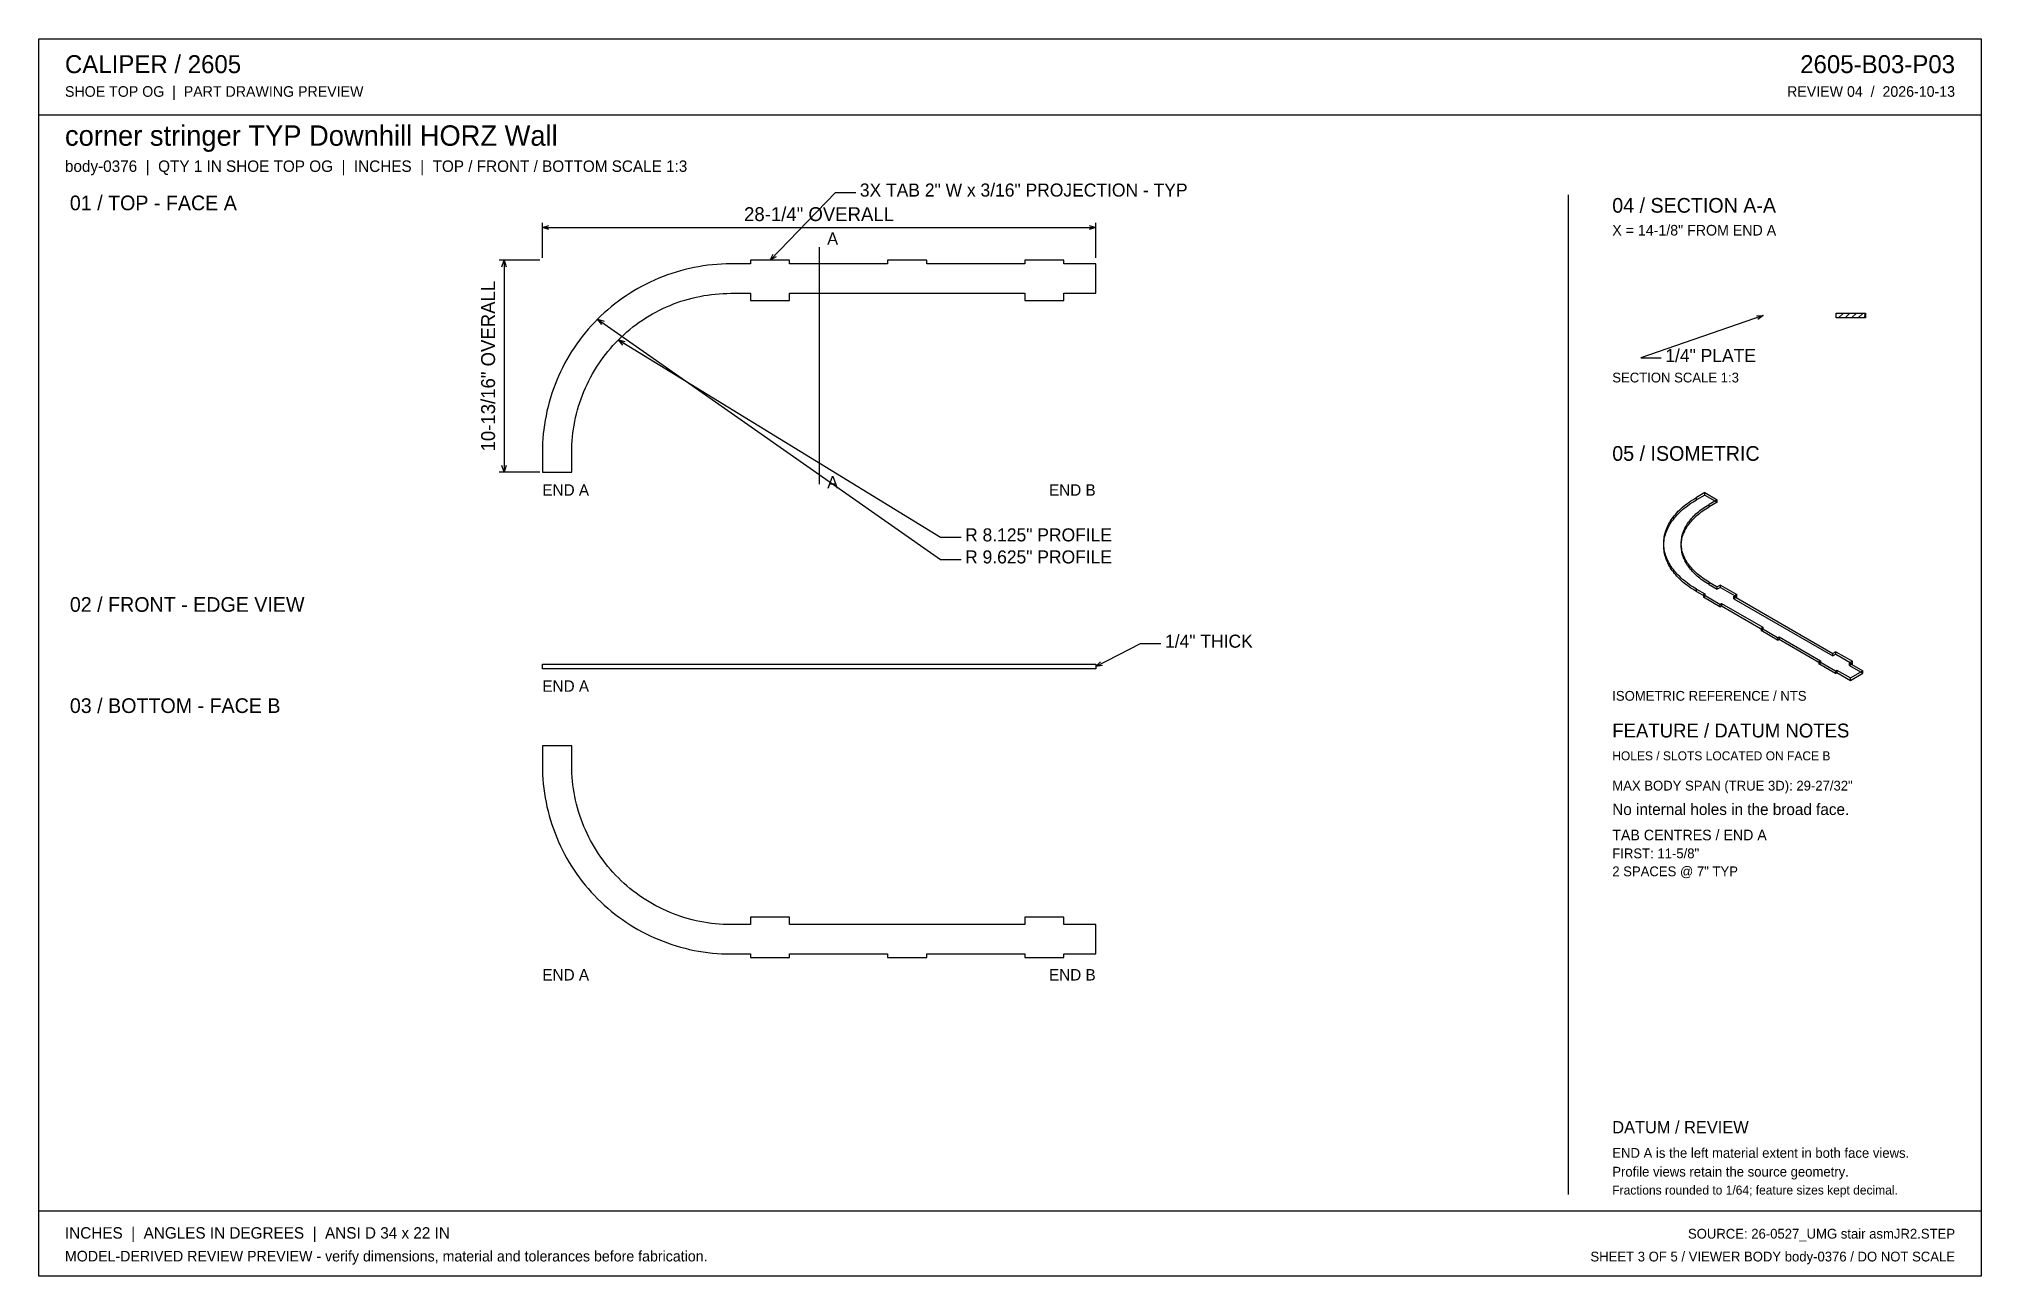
# Model space of a CAD drawing. Header units: inches. Extents: x 1.4 to 100.6, y 1.4 to 64.6.
import ezdxf
from ezdxf.enums import TextEntityAlignment as Align

# ---------------------------------------------------------------- set-up
doc = ezdxf.new("R2010")
doc.units = ezdxf.units.IN
doc.header["$MEASUREMENT"] = 0

msp = doc.modelspace()

# ---------------------------------------------------------------- linework, layer by layer
at = {"layer": 'ANNOTATION'}
for p, q in [((38.75, 53.281), (42.083, 56.74)), ((42.083, 56.74), (43.125, 56.74)), ((27.125, 53.406), (27.125, 55.198)), ((27.125, 54.948), (27.458, 55.052)), ((27.125, 54.948), (55.375, 54.948)), ((27.458, 54.844), (27.125, 54.948)), ((55.042, 55.052), (55.375, 54.948)), ((55.375, 54.948), (55.042, 54.844)), ((55.375, 53.406), (55.375, 55.198)), ((38.75, 53.281), (38.906, 53.594)), ((41.25, 53.948), (41.25, 41.844)), ((27, 53.281), (24.917, 53.281)), ((25.062, 52.948), (25.167, 53.281)), ((25.167, 53.281), (25.167, 42.469)), ((25.167, 53.281), (25.271, 52.948)), ((39.056, 53.449), (38.75, 53.281)), ((29.944, 50.275), (47.458, 38.01)), ((30.157, 49.998), (29.944, 50.275)), ((29.944, 50.275), (30.277, 50.169)), ((89.458, 50.458), (83.208, 48.292)), ((89.109, 50.448), (89.458, 50.458)), ((89.458, 50.458), (89.178, 50.251)), ((31.005, 49.214), (47.458, 39.135)), ((31.235, 48.951), (31.005, 49.214)), ((31.005, 49.214), (31.343, 49.129)), ((83.208, 48.292), (84.25, 48.292)), ((25.167, 42.469), (25.062, 42.802)), ((25.271, 42.802), (25.167, 42.469)), ((27, 42.469), (24.917, 42.469)), ((47.458, 39.135), (48.5, 39.135)), ((47.458, 38.01), (48.5, 38.01)), ((55.375, 32.542), (57.667, 33.708)), ((55.375, 32.542), (55.625, 32.786)), ((57.667, 33.708), (58.708, 33.708)), ((55.719, 32.6), (55.375, 32.542))]:
    msp.add_line(p, q, dxfattribs=at)
at = {"layer": 'OUTLINE'}
for p, q in [((1.417, 64.583), (100.583, 64.583)), ((1.417, 1.417), (1.417, 64.583)), ((100.583, 64.583), (100.583, 1.417)), ((1.417, 60.708), (100.583, 60.708)), ((79.5, 56.625), (79.5, 5.583)), ((33.731, 52.608), (33.507, 52.531)), ((33.956, 52.679), (33.731, 52.608)), ((34.183, 52.745), (33.956, 52.679)), ((34.411, 52.805), (34.183, 52.745)), ((34.641, 52.86), (34.411, 52.805)), ((34.872, 52.909), (34.641, 52.86)), ((35.104, 52.952), (34.872, 52.909)), ((35.338, 52.99), (35.104, 52.952)), ((35.572, 53.021), (35.338, 52.99)), ((35.807, 53.047), (35.572, 53.021)), ((36.042, 53.068), (35.807, 53.047)), ((36.278, 53.082), (36.042, 53.068)), ((36.514, 53.091), (36.278, 53.082)), ((36.75, 53.094), (36.514, 53.091)), ((37.75, 53.094), (36.75, 53.094)), ((39.75, 53.281), (37.75, 53.281)), ((37.75, 53.281), (37.75, 53.094)), ((39.75, 53.094), (39.75, 53.281)), ((44.75, 53.094), (39.75, 53.094)), ((46.75, 53.281), (44.75, 53.281)), ((44.75, 53.281), (44.75, 53.094)), ((46.75, 53.094), (46.75, 53.281)), ((51.75, 53.094), (46.75, 53.094)), ((53.75, 53.281), (51.75, 53.281)), ((51.75, 53.281), (51.75, 53.094)), ((53.75, 53.094), (53.75, 53.281)), ((55.375, 53.094), (53.75, 53.094)), ((55.375, 51.594), (55.375, 53.094)), ((31.601, 51.6), (31.403, 51.472)), ((31.802, 51.724), (31.601, 51.6)), ((32.006, 51.843), (31.802, 51.724)), ((32.213, 51.957), (32.006, 51.843)), ((32.422, 52.066), (32.213, 51.957)), ((32.635, 52.17), (32.422, 52.066)), ((32.85, 52.268), (32.635, 52.17)), ((33.067, 52.361), (32.85, 52.268)), ((33.286, 52.449), (33.067, 52.361)), ((33.507, 52.531), (33.286, 52.449)), ((35.954, 51.555), (36.152, 51.572)), ((36.152, 51.572), (36.351, 51.584)), ((36.351, 51.584), (36.551, 51.591)), ((36.551, 51.591), (36.75, 51.594)), ((36.75, 51.594), (37.75, 51.594)), ((37.75, 51.594), (37.75, 51.219)), ((39.75, 51.219), (39.75, 51.594)), ((39.75, 51.594), (51.75, 51.594)), ((51.75, 51.594), (51.75, 51.219)), ((53.75, 51.219), (53.75, 51.594)), ((53.75, 51.594), (55.375, 51.594)), ((30.286, 50.6), (30.113, 50.44)), ((30.463, 50.757), (30.286, 50.6)), ((30.644, 50.909), (30.463, 50.757)), ((30.828, 51.057), (30.644, 50.909)), ((31.016, 51.2), (30.828, 51.057)), ((31.208, 51.338), (31.016, 51.2)), ((31.403, 51.472), (31.208, 51.338)), ((32.745, 50.538), (32.92, 50.634)), ((32.92, 50.634), (33.097, 50.726)), ((33.097, 50.726), (33.276, 50.814)), ((33.276, 50.814), (33.457, 50.897)), ((33.457, 50.897), (33.641, 50.975)), ((33.641, 50.975), (33.826, 51.049)), ((33.826, 51.049), (34.013, 51.119)), ((34.013, 51.119), (34.201, 51.184)), ((34.201, 51.184), (34.391, 51.244)), ((34.391, 51.244), (34.583, 51.299)), ((34.583, 51.299), (34.776, 51.35)), ((34.776, 51.35), (34.97, 51.396)), ((34.97, 51.396), (35.165, 51.438)), ((35.165, 51.438), (35.361, 51.474)), ((35.361, 51.474), (35.558, 51.506)), ((35.558, 51.506), (35.755, 51.533)), ((35.755, 51.533), (35.954, 51.555)), ((37.75, 51.219), (39.75, 51.219)), ((51.75, 51.219), (53.75, 51.219)), ((93.177, 50.583), (94.677, 50.583)), ((93.177, 50.333), (93.177, 50.583)), ((93.302, 50.333), (93.552, 50.583)), ((93.635, 50.333), (93.885, 50.583)), ((93.969, 50.333), (94.219, 50.583)), ((94.302, 50.333), (94.552, 50.583)), ((94.635, 50.333), (94.677, 50.583)), ((94.677, 50.583), (94.677, 50.333)), ((29.462, 49.756), (29.31, 49.575)), ((29.618, 49.933), (29.462, 49.756)), ((29.779, 50.106), (29.618, 49.933)), ((29.944, 50.275), (29.779, 50.106)), ((30.113, 50.44), (29.944, 50.275)), ((31.294, 49.489), (31.443, 49.621)), ((31.443, 49.621), (31.596, 49.749)), ((31.596, 49.749), (31.751, 49.874)), ((31.751, 49.874), (31.91, 49.995)), ((31.91, 49.995), (32.072, 50.112)), ((32.072, 50.112), (32.236, 50.224)), ((32.236, 50.224), (32.403, 50.333)), ((32.403, 50.333), (32.573, 50.438)), ((32.573, 50.438), (32.745, 50.538)), ((94.677, 50.333), (93.177, 50.333)), ((28.618, 48.618), (28.494, 48.417)), ((28.747, 48.816), (28.618, 48.618)), ((28.881, 49.011), (28.747, 48.816)), ((29.019, 49.202), (28.881, 49.011)), ((29.162, 49.39), (29.019, 49.202)), ((29.31, 49.575), (29.162, 49.39)), ((30.345, 48.468), (30.469, 48.623)), ((30.469, 48.623), (30.598, 48.776)), ((30.598, 48.776), (30.73, 48.925)), ((30.73, 48.925), (30.865, 49.071)), ((30.865, 49.071), (31.005, 49.214)), ((31.005, 49.214), (31.147, 49.353)), ((31.147, 49.353), (31.294, 49.489)), ((28.153, 47.796), (28.049, 47.584)), ((28.262, 48.006), (28.153, 47.796)), ((28.375, 48.213), (28.262, 48.006)), ((28.494, 48.417), (28.375, 48.213)), ((29.681, 47.474), (29.781, 47.646)), ((29.781, 47.646), (29.886, 47.816)), ((29.886, 47.816), (29.994, 47.983)), ((29.994, 47.983), (30.107, 48.147)), ((30.107, 48.147), (30.224, 48.309)), ((30.224, 48.309), (30.345, 48.468)), ((27.688, 46.711), (27.611, 46.488)), ((27.77, 46.933), (27.688, 46.711)), ((27.858, 47.152), (27.77, 46.933)), ((27.951, 47.369), (27.858, 47.152)), ((28.049, 47.584), (27.951, 47.369)), ((29.243, 46.578), (29.322, 46.761)), ((29.322, 46.761), (29.405, 46.943)), ((29.405, 46.943), (29.493, 47.122)), ((29.493, 47.122), (29.584, 47.299)), ((29.584, 47.299), (29.681, 47.474)), ((27.413, 45.807), (27.359, 45.578)), ((27.474, 46.036), (27.413, 45.807)), ((27.539, 46.263), (27.474, 46.036)), ((27.611, 46.488), (27.539, 46.263)), ((28.868, 45.443), (28.919, 45.636)), ((28.919, 45.636), (28.975, 45.827)), ((28.975, 45.827), (29.035, 46.017)), ((29.035, 46.017), (29.1, 46.206)), ((29.1, 46.206), (29.169, 46.393)), ((29.169, 46.393), (29.243, 46.578)), ((27.197, 44.647), (27.171, 44.412)), ((27.229, 44.881), (27.197, 44.647)), ((27.267, 45.114), (27.229, 44.881)), ((27.31, 45.346), (27.267, 45.114)), ((27.359, 45.578), (27.31, 45.346)), ((28.686, 44.463), (28.713, 44.661)), ((28.713, 44.661), (28.745, 44.858)), ((28.745, 44.858), (28.781, 45.054)), ((28.781, 45.054), (28.822, 45.249)), ((28.822, 45.249), (28.868, 45.443)), ((27.128, 43.705), (27.125, 43.469)), ((27.137, 43.941), (27.128, 43.705)), ((27.151, 44.177), (27.137, 43.941)), ((27.171, 44.412), (27.151, 44.177)), ((28.625, 43.469), (28.627, 43.668)), ((28.627, 43.668), (28.635, 43.867)), ((28.635, 43.867), (28.647, 44.066)), ((28.647, 44.066), (28.664, 44.265)), ((28.664, 44.265), (28.686, 44.463)), ((27.125, 43.469), (27.125, 42.469)), ((28.625, 42.469), (28.625, 43.469)), ((27.125, 42.469), (28.625, 42.469)), ((85.266, 40.603), (85.343, 40.671)), ((85.343, 40.671), (85.423, 40.738)), ((85.423, 40.738), (85.505, 40.804)), ((85.423, 40.617), (85.505, 40.683)), ((85.505, 40.804), (85.591, 40.869)), ((85.505, 40.683), (85.591, 40.747)), ((85.591, 40.869), (85.679, 40.932)), ((85.591, 40.747), (85.679, 40.811)), ((85.679, 40.932), (85.769, 40.995)), ((85.679, 40.811), (85.769, 40.873)), ((85.769, 40.995), (85.863, 41.056)), ((85.769, 40.873), (85.863, 40.934)), ((85.863, 41.056), (85.958, 41.115)), ((85.863, 40.934), (85.958, 40.993)), ((85.958, 41.115), (86.057, 41.173)), ((85.958, 40.993), (86.057, 41.052)), ((86.478, 41.417), (86.057, 41.173)), ((86.478, 41.295), (86.057, 41.052)), ((86.057, 41.052), (86.057, 41.173)), ((86.446, 40.657), (86.525, 40.709)), ((86.478, 41.417), (87.111, 41.052)), ((86.478, 41.295), (86.478, 41.417)), ((86.478, 41.295), (87.111, 40.93)), ((86.525, 40.709), (86.606, 40.759)), ((86.606, 40.759), (86.689, 40.808)), ((86.606, 40.637), (86.689, 40.687)), ((87.111, 41.052), (86.689, 40.808)), ((87.111, 40.93), (86.689, 40.687)), ((86.689, 40.687), (86.689, 40.808)), ((87.111, 40.93), (87.111, 41.052)), ((84.548, 39.636), (84.584, 39.714)), ((84.584, 39.714), (84.623, 39.792)), ((84.584, 39.593), (84.623, 39.671)), ((84.623, 39.792), (84.666, 39.87)), ((84.623, 39.671), (84.666, 39.748)), ((84.666, 39.87), (84.712, 39.947)), ((84.666, 39.748), (84.712, 39.825)), ((84.712, 39.947), (84.761, 40.023)), ((84.712, 39.825), (84.761, 39.901)), ((84.761, 40.023), (84.813, 40.098)), ((84.761, 39.901), (84.813, 39.977)), ((84.813, 40.098), (84.868, 40.173)), ((84.813, 39.977), (84.868, 40.052)), ((84.868, 40.173), (84.927, 40.247)), ((84.868, 40.052), (84.927, 40.125)), ((84.927, 40.247), (84.989, 40.32)), ((84.927, 40.125), (84.989, 40.199)), ((84.989, 40.32), (85.054, 40.392)), ((84.989, 40.199), (85.054, 40.271)), ((85.054, 40.392), (85.122, 40.464)), ((85.054, 40.271), (85.122, 40.342)), ((85.122, 40.464), (85.193, 40.534)), ((85.122, 40.342), (85.193, 40.412)), ((85.193, 40.534), (85.266, 40.603)), ((85.193, 40.412), (85.266, 40.481)), ((85.266, 40.481), (85.343, 40.55)), ((85.343, 40.55), (85.423, 40.617)), ((85.479, 39.643), (85.515, 39.708)), ((85.515, 39.708), (85.554, 39.773)), ((85.554, 39.773), (85.595, 39.837)), ((85.554, 39.651), (85.595, 39.715)), ((85.595, 39.837), (85.639, 39.901)), ((85.595, 39.715), (85.639, 39.779)), ((85.639, 39.901), (85.686, 39.964)), ((85.639, 39.779), (85.686, 39.842)), ((85.686, 39.964), (85.736, 40.026)), ((85.686, 39.842), (85.736, 39.905)), ((85.736, 40.026), (85.788, 40.088)), ((85.736, 39.905), (85.788, 39.966)), ((85.788, 40.088), (85.842, 40.149)), ((85.788, 39.966), (85.842, 40.027)), ((85.842, 40.149), (85.9, 40.209)), ((85.842, 40.027), (85.9, 40.087)), ((85.9, 40.209), (85.96, 40.268)), ((85.9, 40.087), (85.96, 40.147)), ((85.96, 40.268), (86.022, 40.327)), ((85.96, 40.147), (86.022, 40.205)), ((86.022, 40.327), (86.087, 40.384)), ((86.022, 40.205), (86.087, 40.263)), ((86.087, 40.384), (86.154, 40.441)), ((86.087, 40.263), (86.154, 40.319)), ((86.154, 40.441), (86.224, 40.497)), ((86.154, 40.319), (86.224, 40.375)), ((86.224, 40.497), (86.296, 40.551)), ((86.224, 40.375), (86.296, 40.43)), ((86.296, 40.551), (86.37, 40.605)), ((86.296, 40.43), (86.37, 40.483)), ((86.37, 40.605), (86.446, 40.657)), ((86.37, 40.483), (86.446, 40.536)), ((86.446, 40.536), (86.525, 40.587)), ((86.525, 40.587), (86.606, 40.637)), ((84.376, 38.831), (84.378, 38.912)), ((84.378, 38.749), (84.376, 38.831)), ((84.376, 38.709), (84.378, 38.79)), ((84.378, 38.628), (84.376, 38.709)), ((84.378, 38.912), (84.383, 38.993)), ((84.378, 38.79), (84.383, 38.872)), ((84.383, 38.668), (84.378, 38.749)), ((84.383, 38.993), (84.392, 39.074)), ((84.383, 38.872), (84.392, 38.953)), ((84.392, 39.074), (84.404, 39.155)), ((84.392, 38.953), (84.404, 39.034)), ((84.404, 39.155), (84.419, 39.236)), ((84.404, 39.034), (84.419, 39.115)), ((84.419, 39.236), (84.438, 39.317)), ((84.419, 39.115), (84.438, 39.195)), ((84.438, 39.317), (84.461, 39.397)), ((84.438, 39.195), (84.461, 39.275)), ((84.461, 39.397), (84.486, 39.477)), ((84.461, 39.275), (84.486, 39.355)), ((84.486, 39.477), (84.516, 39.557)), ((84.486, 39.355), (84.516, 39.435)), ((84.516, 39.557), (84.548, 39.636)), ((84.516, 39.435), (84.548, 39.514)), ((84.548, 39.514), (84.584, 39.593)), ((85.27, 38.831), (85.272, 38.899)), ((85.272, 38.762), (85.27, 38.831)), ((85.27, 38.709), (85.272, 38.778)), ((85.272, 38.64), (85.27, 38.709)), ((85.272, 38.899), (85.276, 38.968)), ((85.272, 38.778), (85.276, 38.846)), ((85.276, 38.693), (85.272, 38.762)), ((85.276, 38.968), (85.284, 39.036)), ((85.276, 38.846), (85.284, 38.915)), ((85.284, 38.625), (85.276, 38.693)), ((85.284, 39.036), (85.294, 39.105)), ((85.284, 38.915), (85.294, 38.983)), ((85.294, 39.105), (85.307, 39.173)), ((85.294, 38.983), (85.307, 39.051)), ((85.307, 39.173), (85.323, 39.241)), ((85.307, 39.051), (85.323, 39.119)), ((85.323, 39.241), (85.342, 39.309)), ((85.323, 39.119), (85.342, 39.187)), ((85.342, 39.309), (85.364, 39.376)), ((85.342, 39.187), (85.364, 39.255)), ((85.364, 39.376), (85.388, 39.443)), ((85.364, 39.255), (85.388, 39.322)), ((85.388, 39.443), (85.416, 39.51)), ((85.388, 39.322), (85.416, 39.389)), ((85.416, 39.51), (85.446, 39.577)), ((85.416, 39.389), (85.446, 39.455)), ((85.446, 39.577), (85.479, 39.643)), ((85.446, 39.455), (85.479, 39.521)), ((85.479, 39.521), (85.515, 39.586)), ((85.515, 39.586), (85.554, 39.651)), ((84.383, 38.546), (84.378, 38.628)), ((84.392, 38.587), (84.383, 38.668)), ((84.392, 38.465), (84.383, 38.546)), ((84.404, 38.506), (84.392, 38.587)), ((84.404, 38.384), (84.392, 38.465)), ((84.419, 38.425), (84.404, 38.506)), ((84.419, 38.303), (84.404, 38.384)), ((84.438, 38.345), (84.419, 38.425)), ((84.438, 38.223), (84.419, 38.303)), ((84.461, 38.264), (84.438, 38.345)), ((84.461, 38.143), (84.438, 38.223)), ((84.486, 38.184), (84.461, 38.264)), ((84.486, 38.063), (84.461, 38.143)), ((84.516, 38.105), (84.486, 38.184)), ((84.516, 37.983), (84.486, 38.063)), ((84.548, 38.026), (84.516, 38.105)), ((84.548, 37.904), (84.516, 37.983)), ((84.584, 37.947), (84.548, 38.026)), ((84.584, 37.825), (84.548, 37.904)), ((84.623, 37.869), (84.584, 37.947)), ((84.623, 37.747), (84.584, 37.825)), ((84.666, 37.791), (84.623, 37.869)), ((84.666, 37.67), (84.623, 37.747)), ((84.712, 37.715), (84.666, 37.791)), ((84.761, 37.638), (84.712, 37.715)), ((85.276, 38.572), (85.272, 38.64)), ((85.284, 38.503), (85.276, 38.572)), ((85.294, 38.557), (85.284, 38.625)), ((85.294, 38.435), (85.284, 38.503)), ((85.307, 38.488), (85.294, 38.557)), ((85.307, 38.367), (85.294, 38.435)), ((85.323, 38.42), (85.307, 38.488)), ((85.323, 38.299), (85.307, 38.367)), ((85.342, 38.353), (85.323, 38.42)), ((85.342, 38.231), (85.323, 38.299)), ((85.364, 38.285), (85.342, 38.353)), ((85.364, 38.163), (85.342, 38.231)), ((85.388, 38.218), (85.364, 38.285)), ((85.388, 38.096), (85.364, 38.163)), ((85.416, 38.151), (85.388, 38.218)), ((85.416, 38.029), (85.388, 38.096)), ((85.446, 38.085), (85.416, 38.151)), ((85.446, 37.963), (85.416, 38.029)), ((85.479, 38.019), (85.446, 38.085)), ((85.479, 37.897), (85.446, 37.963)), ((85.515, 37.953), (85.479, 38.019)), ((85.515, 37.832), (85.479, 37.897)), ((85.554, 37.889), (85.515, 37.953)), ((85.554, 37.767), (85.515, 37.832)), ((85.595, 37.824), (85.554, 37.889)), ((85.595, 37.703), (85.554, 37.767)), ((85.639, 37.76), (85.595, 37.824)), ((85.639, 37.639), (85.595, 37.703)), ((85.686, 37.697), (85.639, 37.76)), ((85.736, 37.635), (85.686, 37.697)), ((84.712, 37.593), (84.666, 37.67)), ((84.761, 37.517), (84.712, 37.593)), ((84.813, 37.563), (84.761, 37.638)), ((84.813, 37.441), (84.761, 37.517)), ((84.868, 37.488), (84.813, 37.563)), ((84.868, 37.366), (84.813, 37.441)), ((84.927, 37.414), (84.868, 37.488)), ((84.927, 37.293), (84.868, 37.366)), ((84.989, 37.341), (84.927, 37.414)), ((84.989, 37.219), (84.927, 37.293)), ((85.054, 37.269), (84.989, 37.341)), ((85.054, 37.147), (84.989, 37.219)), ((85.122, 37.198), (85.054, 37.269)), ((85.122, 37.076), (85.054, 37.147)), ((85.193, 37.128), (85.122, 37.198)), ((85.193, 37.006), (85.122, 37.076)), ((85.266, 37.058), (85.193, 37.128)), ((85.266, 36.937), (85.193, 37.006)), ((85.343, 36.99), (85.266, 37.058)), ((85.343, 36.868), (85.266, 36.937)), ((85.423, 36.923), (85.343, 36.99)), ((85.423, 36.801), (85.343, 36.868)), ((85.505, 36.857), (85.423, 36.923)), ((85.505, 36.735), (85.423, 36.801)), ((85.591, 36.792), (85.505, 36.857)), ((85.591, 36.671), (85.505, 36.735)), ((85.679, 36.729), (85.591, 36.792)), ((85.686, 37.576), (85.639, 37.639)), ((85.769, 36.667), (85.679, 36.729)), ((85.736, 37.513), (85.686, 37.576)), ((85.788, 37.573), (85.736, 37.635)), ((85.788, 37.452), (85.736, 37.513)), ((85.842, 37.512), (85.788, 37.573)), ((85.842, 37.391), (85.788, 37.452)), ((85.9, 37.452), (85.842, 37.512)), ((85.9, 37.331), (85.842, 37.391)), ((85.96, 37.393), (85.9, 37.452)), ((85.96, 37.271), (85.9, 37.331)), ((86.022, 37.334), (85.96, 37.393)), ((86.022, 37.213), (85.96, 37.271)), ((86.087, 37.277), (86.022, 37.334)), ((86.087, 37.155), (86.022, 37.213)), ((86.154, 37.22), (86.087, 37.277)), ((86.154, 37.099), (86.087, 37.155)), ((86.224, 37.165), (86.154, 37.22)), ((86.224, 37.043), (86.154, 37.099)), ((86.296, 37.11), (86.224, 37.165)), ((86.296, 36.988), (86.224, 37.043)), ((86.37, 37.057), (86.296, 37.11)), ((86.37, 36.935), (86.296, 36.988)), ((86.446, 37.004), (86.37, 37.057)), ((86.446, 36.882), (86.37, 36.935)), ((86.525, 36.953), (86.446, 37.004)), ((86.525, 36.831), (86.446, 36.882)), ((86.606, 36.902), (86.525, 36.953)), ((86.606, 36.781), (86.525, 36.831)), ((86.689, 36.853), (86.606, 36.902)), ((86.689, 36.731), (86.606, 36.781)), ((86.689, 36.731), (86.689, 36.853)), ((86.689, 36.853), (87.111, 36.61)), ((86.689, 36.731), (87.111, 36.488)), ((87.269, 36.701), (87.111, 36.61)), ((87.269, 36.701), (88.112, 36.214)), ((87.269, 36.579), (87.269, 36.701)), ((85.679, 36.607), (85.591, 36.671)), ((85.769, 36.545), (85.679, 36.607)), ((85.863, 36.606), (85.769, 36.667)), ((85.863, 36.484), (85.769, 36.545)), ((85.958, 36.546), (85.863, 36.606)), ((85.958, 36.425), (85.863, 36.484)), ((86.057, 36.488), (85.958, 36.546)), ((86.057, 36.366), (85.958, 36.425)), ((86.057, 36.488), (86.478, 36.245)), ((86.057, 36.366), (86.057, 36.488)), ((86.057, 36.366), (86.478, 36.123)), ((86.399, 36.199), (86.478, 36.245)), ((86.399, 36.199), (86.399, 36.077)), ((87.242, 35.712), (86.399, 36.199)), ((86.399, 36.077), (86.478, 36.123)), ((87.242, 35.591), (86.399, 36.077)), ((86.478, 36.245), (86.478, 36.123)), ((87.111, 36.488), (87.111, 36.61)), ((87.269, 36.579), (87.111, 36.488)), ((87.242, 35.712), (87.321, 35.758)), ((87.242, 35.712), (87.242, 35.591)), ((87.269, 36.579), (88.112, 36.093)), ((87.321, 35.758), (89.429, 34.541)), ((87.321, 35.758), (87.321, 35.636)), ((88.112, 36.214), (87.954, 36.123)), ((87.954, 36.123), (93.012, 33.202)), ((87.954, 36.001), (87.954, 36.123)), ((88.112, 36.093), (87.954, 36.001)), ((87.954, 36.001), (93.012, 33.081)), ((88.112, 36.093), (88.112, 36.214)), ((87.242, 35.591), (87.321, 35.636)), ((87.321, 35.636), (89.429, 34.419)), ((89.35, 34.495), (89.429, 34.541)), ((90.193, 34.009), (89.35, 34.495)), ((89.35, 34.495), (89.35, 34.374)), ((89.35, 34.374), (89.429, 34.419)), ((90.193, 33.887), (89.35, 34.374)), ((89.429, 34.541), (89.429, 34.419)), ((90.193, 34.009), (90.272, 34.054)), ((90.193, 34.009), (90.193, 33.887)), ((90.193, 33.887), (90.272, 33.933)), ((90.272, 34.054), (90.272, 33.933)), ((90.272, 34.054), (92.38, 32.837)), ((90.272, 33.933), (92.38, 32.716)), ((92.301, 32.792), (92.38, 32.837)), ((92.301, 32.792), (92.301, 32.67)), ((93.144, 32.305), (92.301, 32.792)), ((92.38, 32.837), (92.38, 32.716)), ((93.17, 33.294), (93.012, 33.202)), ((93.012, 33.081), (93.012, 33.202)), ((93.17, 33.172), (93.012, 33.081)), ((93.17, 33.294), (94.014, 32.807)), ((93.17, 33.172), (93.17, 33.294)), ((93.17, 33.172), (94.014, 32.685)), ((94.014, 32.807), (93.855, 32.716)), ((94.014, 32.685), (94.014, 32.807)), ((27.125, 32.667), (55.375, 32.667)), ((27.125, 32.417), (27.125, 32.667)), ((55.375, 32.417), (27.125, 32.417)), ((55.375, 32.667), (55.375, 32.417)), ((92.301, 32.67), (92.38, 32.716)), ((93.144, 32.183), (92.301, 32.67)), ((93.144, 32.305), (93.223, 32.351)), ((93.144, 32.305), (93.144, 32.183)), ((93.144, 32.183), (93.223, 32.229)), ((93.223, 32.351), (93.223, 32.229)), ((93.223, 32.351), (93.908, 31.955)), ((93.223, 32.229), (93.908, 31.833)), ((93.855, 32.594), (93.855, 32.716)), ((93.855, 32.716), (94.54, 32.32)), ((94.014, 32.685), (93.855, 32.594)), ((93.855, 32.594), (94.54, 32.198)), ((93.908, 31.955), (94.54, 32.32)), ((93.908, 31.833), (94.54, 32.198)), ((93.908, 31.833), (93.908, 31.955)), ((94.54, 32.198), (94.54, 32.32)), ((28.625, 28.49), (27.125, 28.49)), ((27.125, 28.49), (27.125, 27.49)), ((28.625, 27.49), (28.625, 28.49)), ((27.125, 27.49), (27.128, 27.253)), ((27.128, 27.253), (27.137, 27.017)), ((27.137, 27.017), (27.151, 26.782)), ((27.151, 26.782), (27.171, 26.546)), ((28.627, 27.29), (28.625, 27.49)), ((28.635, 27.091), (28.627, 27.29)), ((28.647, 26.892), (28.635, 27.091)), ((28.664, 26.693), (28.647, 26.892)), ((27.171, 26.546), (27.197, 26.311)), ((27.197, 26.311), (27.229, 26.077)), ((27.229, 26.077), (27.267, 25.844)), ((27.267, 25.844), (27.31, 25.612)), ((28.686, 26.495), (28.664, 26.693)), ((28.713, 26.297), (28.686, 26.495)), ((28.745, 26.101), (28.713, 26.297)), ((28.781, 25.904), (28.745, 26.101)), ((28.822, 25.709), (28.781, 25.904)), ((27.31, 25.612), (27.359, 25.381)), ((27.359, 25.381), (27.413, 25.151)), ((27.413, 25.151), (27.474, 24.922)), ((27.474, 24.922), (27.539, 24.696)), ((28.868, 25.515), (28.822, 25.709)), ((28.919, 25.323), (28.868, 25.515)), ((28.975, 25.131), (28.919, 25.323)), ((29.035, 24.941), (28.975, 25.131)), ((29.1, 24.752), (29.035, 24.941)), ((27.539, 24.696), (27.611, 24.47)), ((27.611, 24.47), (27.688, 24.247)), ((27.688, 24.247), (27.77, 24.026)), ((27.77, 24.026), (27.858, 23.806)), ((27.858, 23.806), (27.951, 23.589)), ((29.169, 24.565), (29.1, 24.752)), ((29.243, 24.38), (29.169, 24.565)), ((29.322, 24.197), (29.243, 24.38)), ((29.405, 24.016), (29.322, 24.197)), ((29.493, 23.836), (29.405, 24.016)), ((29.584, 23.659), (29.493, 23.836)), ((27.951, 23.589), (28.049, 23.374)), ((28.049, 23.374), (28.153, 23.162)), ((28.153, 23.162), (28.262, 22.952)), ((28.262, 22.952), (28.375, 22.745)), ((29.681, 23.485), (29.584, 23.659)), ((29.781, 23.312), (29.681, 23.485)), ((29.886, 23.143), (29.781, 23.312)), ((29.994, 22.976), (29.886, 23.143)), ((30.107, 22.811), (29.994, 22.976)), ((30.224, 22.65), (30.107, 22.811)), ((28.375, 22.745), (28.494, 22.541)), ((28.494, 22.541), (28.618, 22.34)), ((28.618, 22.34), (28.747, 22.142)), ((28.747, 22.142), (28.881, 21.947)), ((28.881, 21.947), (29.019, 21.756)), ((30.345, 22.491), (30.224, 22.65)), ((30.469, 22.335), (30.345, 22.491)), ((30.598, 22.183), (30.469, 22.335)), ((30.73, 22.033), (30.598, 22.183)), ((30.865, 21.887), (30.73, 22.033)), ((31.005, 21.744), (30.865, 21.887)), ((29.019, 21.756), (29.162, 21.568)), ((29.162, 21.568), (29.31, 21.384)), ((29.31, 21.384), (29.462, 21.203)), ((29.462, 21.203), (29.618, 21.026)), ((29.618, 21.026), (29.779, 20.853)), ((29.779, 20.853), (29.944, 20.684)), ((31.147, 21.605), (31.005, 21.744)), ((31.294, 21.469), (31.147, 21.605)), ((31.443, 21.337), (31.294, 21.469)), ((31.596, 21.209), (31.443, 21.337)), ((31.751, 21.084), (31.596, 21.209)), ((31.91, 20.964), (31.751, 21.084)), ((32.072, 20.847), (31.91, 20.964)), ((32.236, 20.734), (32.072, 20.847)), ((29.944, 20.684), (30.113, 20.519)), ((30.113, 20.519), (30.286, 20.358)), ((30.286, 20.358), (30.463, 20.201)), ((30.463, 20.201), (30.644, 20.049)), ((30.644, 20.049), (30.828, 19.902)), ((30.828, 19.902), (31.016, 19.759)), ((32.403, 20.625), (32.236, 20.734)), ((32.573, 20.521), (32.403, 20.625)), ((32.745, 20.42), (32.573, 20.521)), ((32.92, 20.324), (32.745, 20.42)), ((33.097, 20.232), (32.92, 20.324)), ((33.276, 20.145), (33.097, 20.232)), ((33.457, 20.062), (33.276, 20.145)), ((33.641, 19.983), (33.457, 20.062)), ((33.826, 19.909), (33.641, 19.983)), ((34.013, 19.84), (33.826, 19.909)), ((34.201, 19.775), (34.013, 19.84)), ((31.016, 19.759), (31.208, 19.62)), ((31.208, 19.62), (31.403, 19.487)), ((31.403, 19.487), (31.601, 19.358)), ((31.601, 19.358), (31.802, 19.234)), ((31.802, 19.234), (32.006, 19.115)), ((32.006, 19.115), (32.213, 19.001)), ((32.213, 19.001), (32.422, 18.892)), ((32.422, 18.892), (32.635, 18.789)), ((34.391, 19.714), (34.201, 19.775)), ((34.583, 19.659), (34.391, 19.714)), ((34.776, 19.608), (34.583, 19.659)), ((34.97, 19.562), (34.776, 19.608)), ((35.165, 19.521), (34.97, 19.562)), ((35.361, 19.484), (35.165, 19.521)), ((35.558, 19.453), (35.361, 19.484)), ((35.755, 19.426), (35.558, 19.453)), ((35.954, 19.404), (35.755, 19.426)), ((36.152, 19.387), (35.954, 19.404)), ((36.351, 19.374), (36.152, 19.387)), ((36.551, 19.367), (36.351, 19.374)), ((36.75, 19.365), (36.551, 19.367)), ((37.75, 19.365), (36.75, 19.365)), ((39.75, 19.74), (37.75, 19.74)), ((37.75, 19.74), (37.75, 19.365)), ((39.75, 19.365), (39.75, 19.74)), ((51.75, 19.365), (39.75, 19.365)), ((53.75, 19.74), (51.75, 19.74)), ((51.75, 19.74), (51.75, 19.365)), ((53.75, 19.365), (53.75, 19.74)), ((55.375, 19.365), (53.75, 19.365)), ((55.375, 17.865), (55.375, 19.365)), ((32.635, 18.789), (32.85, 18.69)), ((32.85, 18.69), (33.067, 18.597)), ((33.067, 18.597), (33.286, 18.51)), ((33.286, 18.51), (33.507, 18.427)), ((33.507, 18.427), (33.731, 18.35)), ((33.731, 18.35), (33.956, 18.279)), ((33.956, 18.279), (34.183, 18.213)), ((34.183, 18.213), (34.411, 18.153)), ((34.411, 18.153), (34.641, 18.098)), ((34.641, 18.098), (34.872, 18.05)), ((34.872, 18.05), (35.104, 18.006)), ((35.104, 18.006), (35.338, 17.969)), ((35.338, 17.969), (35.572, 17.937)), ((35.572, 17.937), (35.807, 17.911)), ((35.807, 17.911), (36.042, 17.891)), ((36.042, 17.891), (36.278, 17.876)), ((36.278, 17.876), (36.514, 17.867)), ((36.514, 17.867), (36.75, 17.865)), ((36.75, 17.865), (37.75, 17.865)), ((37.75, 17.865), (37.75, 17.677)), ((39.75, 17.677), (39.75, 17.865)), ((39.75, 17.865), (44.75, 17.865)), ((44.75, 17.865), (44.75, 17.677)), ((46.75, 17.677), (46.75, 17.865)), ((46.75, 17.865), (51.75, 17.865)), ((51.75, 17.865), (51.75, 17.677)), ((53.75, 17.677), (53.75, 17.865)), ((53.75, 17.865), (55.375, 17.865)), ((37.75, 17.677), (39.75, 17.677)), ((44.75, 17.677), (46.75, 17.677)), ((51.75, 17.677), (53.75, 17.677)), ((1.417, 4.75), (100.583, 4.75)), ((100.583, 1.417), (1.417, 1.417))]:
    msp.add_line(p, q, dxfattribs=at)

# ---------------------------------------------------------------- texts
at = {"layer": 'ANNOTATION'}
for s, height, p in [('CALIPER / 2605', 0.91667, (2.75, 62.833)), ('SHOE TOP OG  |  PART DRAWING PREVIEW', 0.54167, (2.75, 61.625)), ('corner stringer TYP Downhill HORZ Wall', 1.04167, (2.75, 59.125)), ('body-0376  |  QTY 1 IN SHOE TOP OG  |  INCHES  |  TOP / FRONT / BOTTOM SCALE 1:3', 0.58333, (2.75, 57.792)), ('01 / TOP - FACE A', 0.75, (3, 55.833)), ('3X TAB 2" W x 3/16" PROJECTION - TYP', 0.66667, (43.333, 56.531)), ('04 / SECTION A-A', 0.75, (81.75, 55.708)), ('A', 0.625, (41.667, 54.073)), ('X = 14-1/8" FROM END A', 0.54167, (81.75, 54.542)), ('1/4" PLATE', 0.6667, (84.458, 48.083)), ('SECTION SCALE 1:3', 0.5, (81.75, 47.042)), ('05 / ISOMETRIC', 0.75, (81.75, 43.042)), ('END A', 0.5833, (27.125, 41.26)), ('A', 0.625, (41.667, 41.635)), ('R 8.125" PROFILE', 0.66667, (48.708, 38.927)), ('R 9.625" PROFILE', 0.66667, (48.708, 37.802)), ('02 / FRONT - EDGE VIEW', 0.75, (3, 35.333)), ('1/4" THICK', 0.6667, (58.917, 33.5)), ('END A', 0.5833, (27.125, 31.25)), ('03 / BOTTOM - FACE B', 0.75, (3, 30.167)), ('ISOMETRIC REFERENCE / NTS', 0.5, (81.75, 30.792)), ('FEATURE / DATUM NOTES', 0.70833, (81.75, 28.917)), ('HOLES / SLOTS LOCATED ON FACE B', 0.45833, (81.75, 27.75)), ('MAX BODY SPAN (TRUE 3D): 29-27/32"', 0.5, (81.75, 26.208)), ('No internal holes in the broad face.', 0.58333, (81.75, 24.958)), ('TAB CENTRES / END A', 0.54167, (81.75, 23.667)), ('FIRST: 11-5/8"', 0.5, (81.75, 22.75)), ('2 SPACES @ 7" TYP', 0.5, (81.75, 21.833)), ('END A', 0.5833, (27.125, 16.51)), ('DATUM / REVIEW', 0.625, (81.75, 8.708)), ('END A is the left material extent in both face views.', 0.5, (81.75, 7.458)), ('Profile views retain the source geometry.', 0.5, (81.75, 6.5)), ('Fractions rounded to 1/64; feature sizes kept decimal.', 0.45833, (81.75, 5.583)), ('INCHES  |  ANGLES IN DEGREES  |  ANSI D 34 x 22 IN', 0.58333, (2.75, 3.333)), ('MODEL-DERIVED REVIEW PREVIEW - verify dimensions, material and tolerances before fabrication.', 0.54167, (2.75, 2.167))]:
    msp.add_text(s, height=height, dxfattribs=at).set_placement(p)
for s, height, p in [('2605-B03-P03', 0.91667, (99.25, 62.833)), ('REVIEW 04  /  2026-10-13', 0.54167, (99.25, 61.625)), ('END B', 0.5833, (55.375, 41.26)), ('END B', 0.5833, (55.375, 16.51)), ('SOURCE: 26-0527_UMG stair asmJR2.STEP', 0.5, (99.25, 3.333)), ('SHEET 3 OF 5 / VIEWER BODY body-0376 / DO NOT SCALE', 0.5, (99.25, 2.167))]:
    msp.add_text(s, height=height, dxfattribs=at).set_placement(p, align=Align.RIGHT)
msp.add_text('28-1/4" OVERALL', height=0.70833, dxfattribs=at).set_placement((41.25, 55.281), align=Align.CENTER)
msp.add_text('10-13/16" OVERALL', height=0.70833, rotation=90, dxfattribs=at).set_placement((24.708, 47.875), align=Align.CENTER)

doc.saveas('drawing.dxf')
